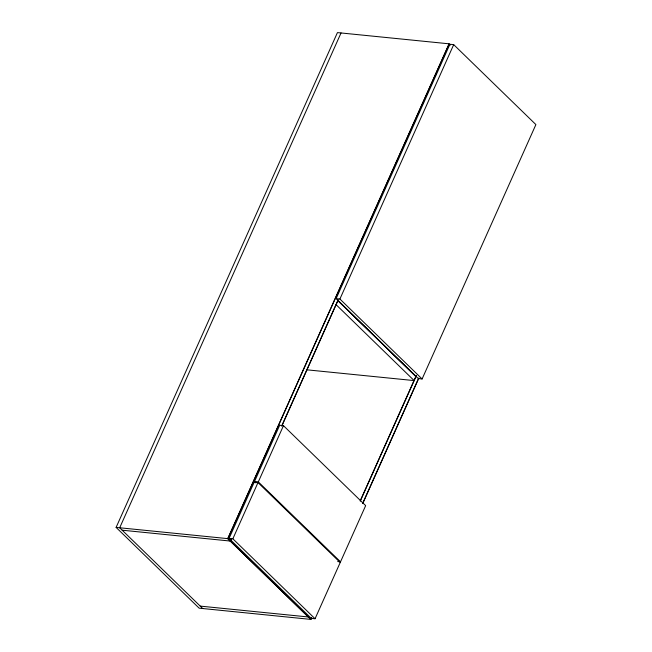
<?xml version="1.0" encoding="UTF-8"?>
<svg xmlns="http://www.w3.org/2000/svg" width="652" height="652" viewBox="0 0 652 652"><rect width="100%" height="100%" fill="white"/><g stroke="black" fill="none" stroke-linecap="round" stroke-linejoin="round"><path stroke-width="0.98" d="M310.898 619.4L199.137 608.169L116.105 527.411L337.443 32.6L449.204 43.831L227.866 538.642L310.898 619.4L311.729 617.542M341.037 32.959L119.699 527.778L202.731 608.536M336.114 298.64L449.904 44.263L453.694 44.638L535.895 124.589L422.105 378.975L418.315 378.592L336.114 298.64L339.904 299.023L422.105 378.975M229.064 538.422L254.215 482.187L258.005 482.57L340.214 562.521L315.055 618.748L311.265 618.373L229.064 538.422L232.854 538.797L315.055 618.748M255.975 482.928L254.516 481.518L279.667 425.283L283.465 425.666L365.666 505.618L340.515 561.845L337.671 561.559M230.237 541.054L231.069 539.196M281.729 425.935L338.209 299.684M231.191 539.204L230.36 541.062L122.185 530.198M281.851 425.952L337.915 300.621L415.96 376.546L337.907 300.629M339.904 299.023L453.694 44.638M232.854 538.797L258.005 482.57M340.515 561.845L258.306 481.893L283.465 425.666M360.197 500.923L416.261 375.593M360.32 500.932L416.383 375.609M311.607 617.534L310.784 619.392L227.744 538.625L449.089 43.814L450.451 45.037M362.691 503.344L418.339 378.942M362.814 503.352L418.869 378.03M336.098 304.68L414.15 380.589L307.108 369.839M254.516 481.518L258.306 481.893M116.105 527.411L227.866 538.642M200.237 606.107L308.412 616.979"/></g></svg>
